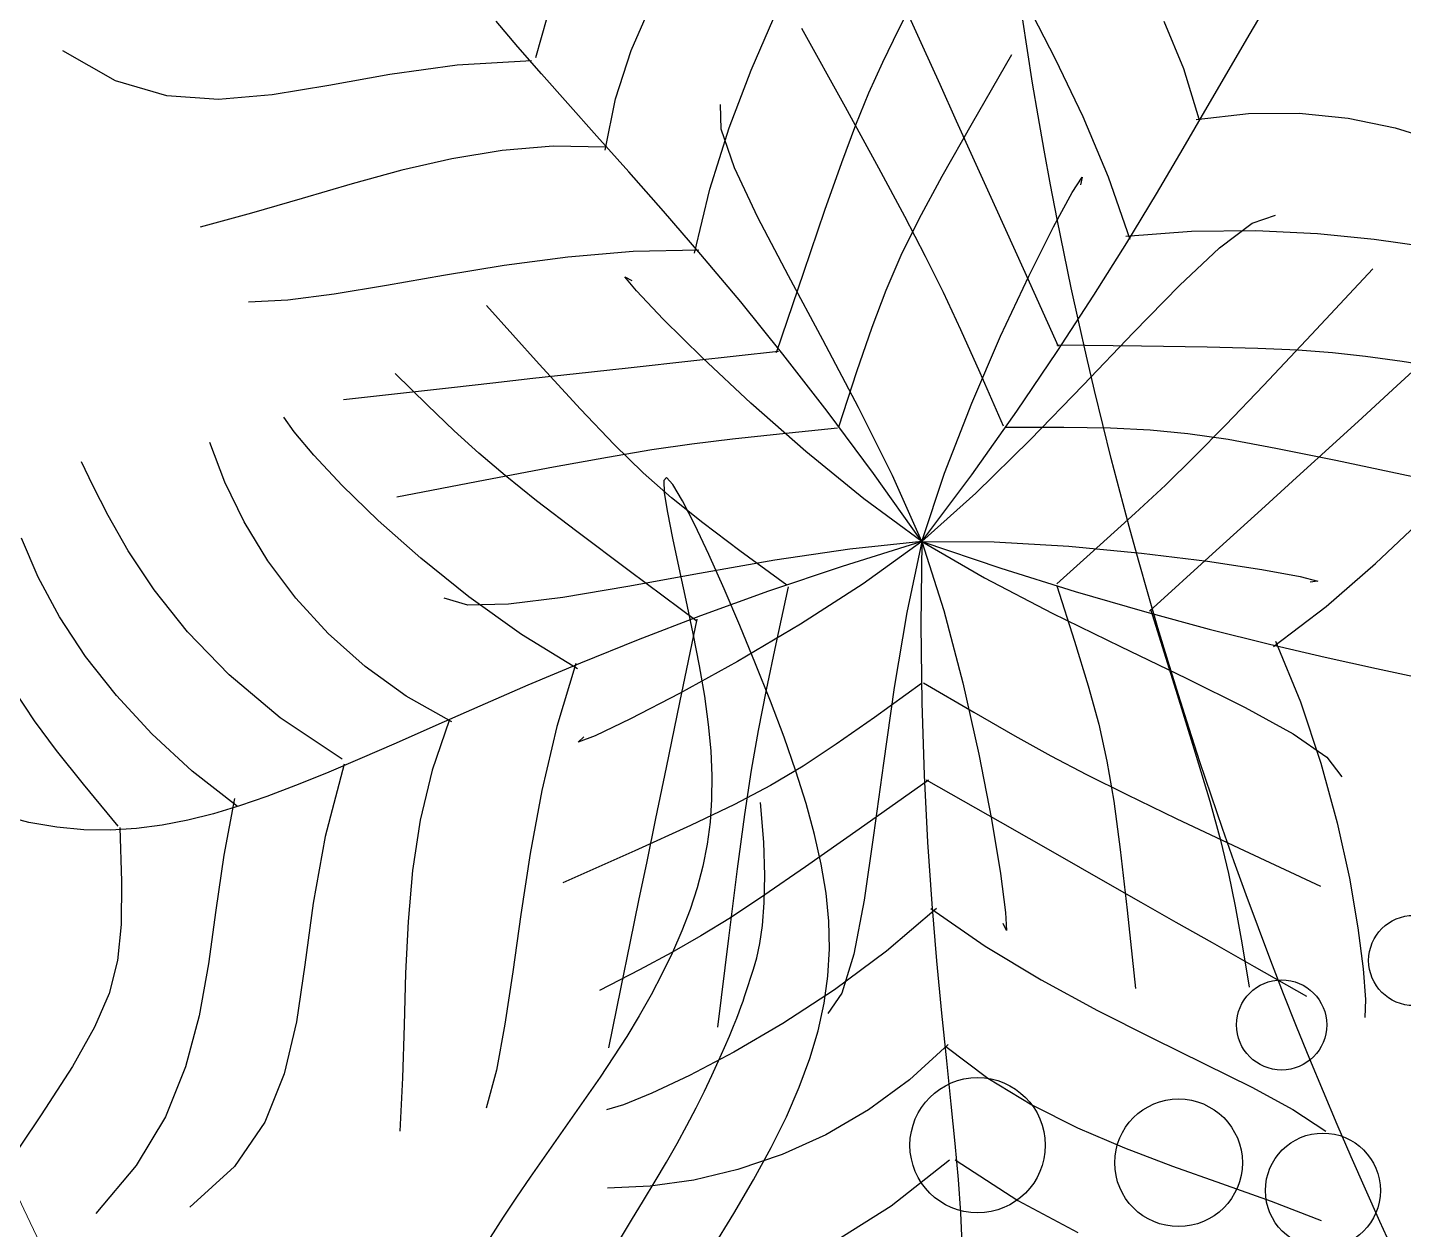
# Model space of a CAD drawing. Header units: millimetres. Extents: x -1030105 to 906887, y -616134 to 1220667.
# Drawn here: x -104407 to -103312, y 541392 to 542348 of the extents above; entities that cross this region are included whole.
import ezdxf

# ---------------------------------------------------------------- set-up
doc = ezdxf.new("R2010")
doc.units = ezdxf.units.MM
doc.header["$MEASUREMENT"] = 0
doc.linetypes.add('DASHED', pattern=[0.75, 0.5, -0.25])
doc.layers.add('A-Furniture', color=143, linetype='Continuous')
doc.layers.add('A-Tree', color=98, linetype='Continuous')
doc.layers.add('A-Wall', color=6, linetype='Continuous', lineweight=9)

# ---------------------------------------------------------------- blocks, each defined once
blk = doc.blocks.new('FUR')
at = {"layer": 'A-Furniture'}
blk.add_spline([(-46363.2046159654, 38182.85801342491), (-48352.45049999998, 38723.47072861483), (-50738.45049999998, 38177.97072861483), (-51361.95049999998, 36516.97072861483), (-50932.45049999998, 34079.47072861483), (-50064.45049999998, 32040.47072861483), (-50421.45049999998, 30984.47072861483), (-51847.95049999998, 29642.97072861483), (-52520.45049999998, 28301.97072861483), (-51538.45049999998, 26725.97072861483), (-50124.45049999998, 25889.47072861483), (-50094.95049999998, 24970.97072861483), (-52639.45049999998, 24598.97072861483), (-55764.95049999998, 24190.97072861483), (-58101.45049999998, 22242.47072861483), (-58906.45049999998, 18981.47072861483), (-56698.45049999998, 16186.47072861483), (-53354.95049999998, 16334.47072861483), (-51777.45049999998, 19442.47072861483), (-50750.45049999998, 19799.47072861483), (-49707.95049999998, 18980.47072861483), (-48063.95049999998, 17525.97072861483), (-44521.95049999998, 19754.47072861483), (-45333.45049999998, 23058.97072861483), (-45063.45049999998, 25559.47072861483), (-44006.95049999998, 26674.97072861483), (-42619.95049999998, 29779.47072861483), (-44288.45049999998, 31022.47072861483), (-44768.45049999998, 31763.97072861483), (-44666.95049999998, 32855.97072861483), (-43949.45049999998, 34829.47072861483), (-44667.45049999998, 36917.97072861483), (-46363.20461596519, 38182.85801342502)], degree=3, dxfattribs=at)
blk = doc.blocks.new('CAY8')
at = {"color": 0, "linetype": 'ByBlock'}
for p, q in [((-574.7266659643847, 210.3654042997168), (-566.4047751784947, 220.7084447261605)), ((-582.1895510869344, 198.9645086006076), (-574.7266659643847, 210.3654042997168)), ((-547.5473243426732, 193.2161148739415), (-540.4725774658564, 205.5787181333817)), ((-588.623439648507, 186.5390183789441), (-582.1895510869344, 198.9645086006076)), ((-512.3606044728203, 187.8422923909693), (-505.9418902254674, 198.9026007555385)), ((-554.9334976935261, 178.8522397940487), (-547.5473243426732, 193.2161148739415)), ((-505.8641104859544, 182.4341494421842), (-510.747772966175, 195.2770739056814)), ((-614.4188502921152, 181.4708050836434), (-620.6750115601371, 189.6275809766903)), ((-528.8949956708511, 166.6540602360055), (-539.8103094443923, 189.728823084175)), ((-517.5206264303979, 178.707533109935), (-512.3606044728203, 187.8422923909693)), ((-593.8583407519891, 173.1221943841829), (-588.623439648507, 186.5390183789441)), ((-607.4847484325273, 172.6024965525594), (-614.4188502921152, 181.4708050836434)), ((-501.6613035335231, 171.3699867887062), (-505.8641104859544, 182.4341494421842)), ((-562.1631603298792, 162.9082009060821), (-554.9334976935261, 178.8522397940487)), ((-521.9710355261104, 170.3198993019851), (-517.5206264303979, 178.707533109935)), ((-493.1637030583934, 160.0134672612567), (-480.8241519440107, 178.658963784017)), ((-461.7170323297378, 159.6870995455047), (-468.530483204273, 176.5765939127978)), ((-599.8252316000999, 162.8889645974941), (-607.4847484325273, 172.6024965525594)), ((-597.724263498827, 158.7472973663698), (-593.8583407519891, 173.1221943841829)), ((-564.5138418767656, 162.6316658040832), (-564.2287910132563, 169.6328246443973)), ((-526.2609111872789, 161.5009673563418), (-521.9710355261104, 170.3198993019851)), ((-497.6234293520738, 160.7230691995373), (-501.6613035335231, 171.3699867887062)), ((-520.4836575158024, 148.7442344275569), (-528.8949956708511, 166.6540602360055)), ((-612.3699067340913, 160.7623930509089), (-626.9711727442609, 160.4790253472911)), ((-597.5002730797987, 159.57592900286), (-612.3699067340913, 160.7623930509089)), ((-591.408847836834, 152.2033529562632), (-599.8252316000999, 162.8889645974941)), ((-568.7683750635242, 145.8051062228787), (-562.1631603298792, 162.9082009060821)), ((-561.3908892303134, 151.4822163891677), (-564.5138418767656, 162.6316658040832)), ((-530.9393328405695, 151.0723136625547), (-526.2609111872789, 161.5009673563418)), ((-493.2345651866326, 149.1318799274613), (-497.6234293520738, 160.7230691995373)), ((-433.9598652631812, 148.9246750819239), (-426.3980502948816, 160.2311672960586)), ((-502.6604980956745, 145.4379338099916), (-493.1637030583934, 160.0134672612567)), ((-455.5671328871595, 142.1341975657651), (-461.7170323297378, 159.6870995455047)), ((-582.2682348797953, 140.4461434610657), (-591.408847836834, 152.2033529562632)), ((-555.6430690272518, 136.9833626435156), (-561.3908892303134, 151.4822163891677)), ((-536.5553799144818, 137.8555146098461), (-530.9393328405695, 151.0723136625547)), ((-513.9895497671878, 134.6363956933947), (-520.4836575158024, 148.7442344275569)), ((-487.9787882800647, 135.2349022262442), (-493.2345651866326, 149.1318799274613)), ((-442.3170312238708, 136.5982580254877), (-433.9598652631812, 148.9246750819239)), ((-574.2812047055322, 127.9640637561624), (-568.7683750635242, 145.8051062228787)), ((-509.9663292856112, 133.7321927650646), (-502.6604980956745, 145.4379338099916)), ((-466.1635207579584, 138.4586189779893), (-463.0849873619572, 142.6171325276318)), ((-463.0849873619572, 142.6171325276318), (-463.6372864373461, 140.4370648727654)), ((-450.5331311432874, 124.112110941498), (-455.5671328871595, 142.1341975657651)), ((-572.4520528887351, 127.5246524686463), (-582.2682348797953, 140.4461434610657)), ((-548.0535172211949, 119.9339908118436), (-555.6430690272518, 136.9833626435156)), ((-543.6581318356166, 120.6721465877654), (-536.5553799144818, 137.8555146098461)), ((-472.0525028752872, 129.0653048511904), (-466.1635207579584, 138.4586189779893)), ((-515.7329888584845, 123.696073461515), (-509.9663292856112, 133.7321927650646)), ((-508.8259272145206, 122.9675940677571), (-513.9895497671878, 134.6363956933947)), ((-481.3401758777891, 117.6706193487353), (-487.9787882800647, 135.2349022262442)), ((-451.5727323776209, 123.2695538684948), (-442.3170312238708, 136.5982580254877)), ((-610.2219580934379, 129.1304904034132), (-628.3902938786687, 127.869654336735)), ((-591.6277328439446, 129.5552473305233), (-610.2219580934379, 129.1304904034132)), ((-572.932117834569, 128.773736451456), (-591.6277328439446, 129.5552473305233)), ((-479.9315499634231, 115.540970774784), (-472.0525028752872, 129.0653048511904)), ((-628.3902938786687, 127.869654336735), (-645.808240497483, 126.1429277969019)), ((-562.0089620236668, 113.3461963345053), (-572.4520528887351, 127.5246524686463)), ((-451.7200664056927, 125.144966178721), (-433.0486686639615, 125.4151389438794)), ((-433.0486686639615, 125.4151389438794), (-414.7415354125824, 124.4183533439082)), ((-425.3696475483939, 120.1530564887162), (-415.7309364694866, 126.5685303004884)), ((-415.7309364694866, 126.5685303004884), (-408.9843531721035, 128.4609078810772)), ((-591.4065138082788, 118.3416673490738), (-594.410176080577, 122.5545779539989)), ((-594.410176080577, 122.5545779539989), (-592.5074783316068, 121.3556323652829)), ((-520.6122690447719, 114.1294052340545), (-515.7329888584845, 123.696073461515)), ((-504.4060446454805, 112.374879584424), (-508.8259272145206, 122.9675940677571)), ((-461.8301529237269, 108.9562003518386), (-451.5727323776209, 123.2695538684948)), ((-414.7415354125824, 124.4183533439082), (-397.3437647140945, 122.4695145579699)), ((-397.3437647140945, 122.4695145579699), (-381.4004546313645, 119.883527767257)), ((-584.2927367524444, 109.8382188335909), (-591.4065138082788, 118.3416673490738)), ((-552.7966680316877, 98.34378598546937), (-543.6581318356166, 120.6721465877654)), ((-539.4053697646432, 101.1329871384096), (-548.0535172211949, 119.9339908118436)), ((-472.8028052226709, 95.07751454870049), (-481.3401758777891, 117.6706193487353)), ((-437.3827027587813, 110.2061624241342), (-425.3696475483939, 120.1530564887162)), ((-381.4004546313645, 119.883527767257), (-367.456703226866, 116.975298150408)), ((-620.2499079079407, 99.32378246149347), (-634.1696978778327, 116.8211682511992)), ((-550.9876224443415, 97.81809141617305), (-562.0089620236668, 113.3461963345053)), ((-525.2559620744923, 103.8320174178534), (-520.6122690447719, 114.1294052340545)), ((-488.9802782726965, 98.98939737553337), (-479.9315499634231, 115.540970774784)), ((-367.456703226866, 116.975298150408), (-356.0576085637931, 114.0597308886809)), ((-356.0576085637931, 114.0597308886809), (-347.748268704685, 111.4517311611071)), ((-573.8650901500205, 98.16555069083006), (-584.2927367524444, 109.8382188335909)), ((-500.1431568491225, 101.495302277699), (-504.4060446454805, 112.374879584424)), ((-451.2523184500151, 97.71952408367542), (-437.3827027587813, 110.2061624241342)), ((-400.8985832363014, 93.93598275101431), (-382.3261971223528, 111.447556904177)), ((-347.748268704685, 111.4517311611071), (-343.0737817123427, 109.4662041477659)), ((-473.1924770616151, 93.67583521634697), (-461.8301529237269, 108.9562003518386)), ((-530.315860177272, 91.60373934716517), (-525.2559620744923, 103.8320174178534)), ((-652.6488621644658, 89.66602417759168), (-661.1843487224232, 99.18840743609508)), ((-609.3224228992531, 85.78770611924301), (-620.2499079079407, 99.32378246149347)), ((-552.2002834869181, 98.62183409217141), (-576.3257956500074, 97.48396543743183)), ((-560.9198192387394, 84.44498120407115), (-573.8650901500205, 98.16555069083006)), ((-539.4366943115583, 80.84765406869155), (-550.9876224443415, 97.81809141617305)), ((-530.4817626108834, 81.37923786792999), (-539.4053697646432, 101.1329871384096)), ((-495.4505186133883, 88.965912181362), (-500.1431568491225, 101.495302277699)), ((-498.3783040526523, 80.51436528085651), (-488.9802782726965, 98.98939737553337)), ((-466.4607109725748, 83.68481744486235), (-451.2523184500151, 97.71952408367542)), ((-645.4978855261343, 94.17334903731717), (-659.2213672269627, 93.4973919290369)), ((-633.6765027654164, 94.75144168806764), (-645.4978855261343, 94.17334903731717)), ((-622.3029106705999, 95.30160976731895), (-633.6765027654164, 94.75144168806764)), ((-609.9228009681956, 95.89379316142913), (-622.3029106705999, 95.30160976731895)), ((-595.0818653860897, 96.59793175597042), (-609.9228009681956, 95.89379316142913)), ((-576.3257956500074, 97.48396543743183), (-595.0818653860897, 96.59793175597042)), ((-473.2515376457504, 95.55878836633383), (-449.1920418083955, 93.76736685017568)), ((-449.1920418083955, 93.76736685017568), (-430.6548166285556, 92.3222010913396)), ((-415.3325933417709, 80.40188424651024), (-400.8985832363014, 93.93598275101431)), ((-368.0686793536279, 85.52194599921677), (-354.7467094988297, 96.24387016711444)), ((-536.4437555838504, 76.24440035715998), (-530.315860177272, 91.60373934716517)), ((-485.7628889914322, 77.44609620422307), (-473.1924770616151, 93.67583521634697)), ((-430.6548166285556, 92.3222010913396), (-416.3494397782761, 91.06523844454387)), ((-416.3494397782761, 91.06523844454387), (-404.9854889286853, 89.83842626470323)), ((-645.5557243021813, 81.9357558129941), (-652.6488621644658, 89.66602417759168)), ((-489.7413847271364, 73.42375933037147), (-495.4505186133883, 88.965912181362)), ((-404.9854889286853, 89.83842626470323), (-395.2725417517631, 88.48371190679791)), ((-395.2725417517631, 88.48371190679791), (-385.9201759199477, 86.84304272534973)), ((-385.9201759199477, 86.84304272534973), (-375.637969104695, 84.7583660758628)), ((-326.2370211945436, 80.8448275231076), (-317.1335786784821, 87.32092265924621)), ((-600.447227595947, 75.22217484450994), (-609.3224228992531, 85.78770611924301)), ((-546.2531692560715, 69.79782865692141), (-560.9198192387394, 84.44498120407115)), ((-482.4900966758269, 69.09371848515184), (-466.4607109725748, 83.68481744486235)), ((-378.7738916518774, 76.90862505730365), (-368.0686793536279, 85.52194599921677)), ((-375.637969104695, 84.7583660758628), (-363.1354989780502, 82.07162931194216)), ((-638.9538625548721, 75.11124385325274), (-645.5557243021813, 81.9357558129941)), ((-527.4048377851996, 62.34220064919828), (-539.4366943115583, 80.84765406869155)), ((-522.065831713071, 61.47162924499025), (-530.4817626108834, 81.37923786792999)), ((-507.3052435531627, 61.21965511784401), (-498.3783040526523, 80.51436528085651)), ((-426.7431556430656, 69.86605883240009), (-415.3325933417709, 80.40188424651024)), ((-336.401122192523, 72.3436777613988), (-326.2370211945436, 80.8448275231076)), ((-631.89220434446, 68.30612980827027), (-638.9538625548721, 75.11124385325274)), ((-592.6843067429854, 66.63642425768376), (-600.447227595947, 75.22217484450994)), ((-566.7525956112859, 74.60281999447216), (-578.4169932778004, 73.91054705655733)), ((-553.3863325517868, 75.19398969810754), (-566.7525956112859, 74.60281999447216)), ((-536.8406474112253, 75.82090932295432), (-553.3863325517868, 75.19398969810754)), ((-499.6445729124734, 60.28462105596736), (-485.7628889914322, 77.44609620422307)), ((-387.9977968679432, 69.49250382983337), (-378.7738916518774, 76.90862505730365)), ((-304.3026046941795, 65.52359723731388), (-294.0599241667496, 76.69442385558978)), ((-602.5504191840573, 71.67527885992058), (-617.9745608006106, 69.85857729133022)), ((-589.8570822392121, 72.98031772998547), (-602.5504191840573, 71.67527885992058)), ((-578.4169932778004, 73.91054705655733), (-589.8570822392121, 72.98031772998547)), ((-489.2159745000226, 73.17715869807034), (-472.7147512470819, 72.09548061064743)), ((-472.7147512470819, 72.09548061064743), (-459.5213732012544, 71.06197728368898)), ((-459.5213732012544, 71.06197728368898), (-448.2929953548646, 69.8276306012649)), ((-347.5809473360114, 62.30769843726921), (-336.401122192523, 72.3436777613988)), ((-637.607063776557, 67.39335986892002), (-662.9254848006949, 64.14277343844333)), ((-617.9745608006106, 69.85857729133022), (-637.607063776557, 67.39335986892002)), ((-623.4196770905091, 60.63405518886611), (-631.89220434446, 68.30612980827027)), ((-585.0936450837598, 59.03968998000528), (-592.6843067429854, 66.63642425768376)), ((-530.6613854387015, 55.34541133220227), (-546.2531692560715, 69.79782865692141)), ((-498.8226919101853, 54.93790318232823), (-482.4900966758269, 69.09371848515184)), ((-448.2929953548646, 69.8276306012649), (-437.6867726999753, 68.14342244724867)), ((-437.6867726999753, 68.14342244724867), (-426.3598602293041, 65.76033470531729)), ((-436.2451983452102, 61.34930394943694), (-426.7431556430656, 69.86605883240009)), ((-396.8758454762556, 62.36217880487129), (-387.9977968679432, 69.49250382983337)), ((-426.3598602293041, 65.76033470531729), (-412.9694129349791, 62.42934925973714)), ((-314.1740806295038, 54.2901213905734), (-304.3026046941795, 65.52359723731388)), ((-612.5852082136971, 51.20866150500842), (-623.4196770905091, 60.63405518886611)), ((-576.7352273631677, 51.44120763179853), (-585.0936450837598, 59.03968998000528)), ((-514.9407130246236, 42.20904751358648), (-527.4048377851996, 62.34220064919828)), ((-514.9407130246236, 42.20904751358648), (-522.065831713071, 61.47162924499025)), ((-514.9407130246236, 42.20904751358648), (-507.3052435531627, 61.21965511784401)), ((-514.9407130246236, 42.20904751358648), (-499.6445729124734, 60.28462105596736)), ((-444.9536496529672, 53.87241703896325), (-436.2451983452102, 61.34930394943694)), ((-412.9694129349791, 62.42934925973714), (-396.1725858089321, 57.90144799411974)), ((-406.5434879520308, 54.60624647094119), (-396.8758454762556, 62.36217880487129)), ((-359.7315622889928, 51.22711461275503), (-347.5809473360114, 62.30769843726921)), ((-657.2545615651889, 46.39871762953589), (-668.6329654707497, 57.86206742987451)), ((-514.9407130246236, 42.20904751358648), (-530.6613854387015, 55.34541133220227)), ((-514.9407130246236, 42.20904751358648), (-498.8226919101853, 54.93790318232823)), ((-396.1725858089321, 57.90144799411974), (-374.6265338439462, 51.92761279286242)), ((-598.4377251348978, 39.14359026712373), (-612.5852082136971, 51.20866150500842)), ((-566.6690383246005, 42.85021283319111), (-576.7352273631677, 51.44120763179853)), ((-453.983437771034, 46.45619554258337), (-444.9536496529672, 53.87241703896325)), ((-418.1361747689789, 45.31330331610843), (-406.5434879520308, 54.60624647094119)), ((-372.8080327155167, 39.59215134982696), (-359.7315622889928, 51.22711461275503)), ((-323.9163959737252, 43.1763339069239), (-314.1740806295038, 54.2901213905734)), ((-644.3249681033249, 34.59592089311809), (-657.2545615651889, 46.39871762953589)), ((-464.4494909036493, 38.12143690111589), (-453.983437771034, 46.45619554258337)), ((-432.7893564023161, 33.5719458280455), (-418.1361747689789, 45.31330331610843)), ((-333.7715947270608, 32.36457237811737), (-323.9163959737252, 43.1763339069239)), ((-580.0261552743959, 23.55248298603146), (-598.4377251348978, 39.14359026712373)), ((-556.9962262383397, 39.53288552654158), (-578.5407044649892, 37.15027502142948)), ((-553.9550627124972, 32.27594120535832), (-566.6690383246005, 42.85021283319111)), ((-535.4622996625676, 41.38512206564519), (-556.9962262383397, 39.53288552654158)), ((-514.9407130246236, 42.20904751358648), (-537.9401058788408, 36.57644690948109)), ((-514.9407130246236, 42.20904751358648), (-535.4622996625676, 41.38512206564519)), ((-514.9407130246236, 42.20904751358648), (-532.2920923737674, 31.3171592378585)), ((-514.9407130246236, 42.20904751358648), (-520.4986323813264, 22.43725185123367)), ((-514.9407130246236, 42.20904751358648), (-516.6909947685544, 18.59475575963188)), ((-514.9407130246236, 42.20904751358648), (-509.9437827997517, 22.34112653874945)), ((-514.9407130246236, 42.20904751358648), (-497.8541094556404, 30.81333122327669)), ((-514.9407130246236, 42.20904751358648), (-494.5010609570145, 40.82188534081979)), ((-514.9407130246236, 42.20904751358648), (-493.0230537781154, 33.2472131932609)), ((-494.5010609570145, 40.82188534081979), (-473.3921251130942, 38.29425470030583)), ((-386.7654242800254, 27.89303371137248), (-372.8080327155167, 39.59215134982696)), ((-578.5407044649892, 37.15027502142948), (-599.0939460551726, 34.73522767526629)), ((-537.9401058788408, 36.57644690948109), (-559.2578860812628, 30.85197095170042)), ((-477.4667372563617, 27.88893855577226), (-464.4494909036493, 38.12143690111589)), ((-473.3921251130942, 38.29425470030583), (-452.9171757711429, 35.065299930744)), ((-644.7883681390576, 32.27483584430047), (-651.3587803144601, 34.70941238756677)), ((-633.2195661793212, 31.7995709619081), (-644.7883681390576, 32.27483584430047)), ((-630.1000820602039, 23.02884146569158), (-644.3249681033249, 34.59592089311809)), ((-617.6541627225943, 32.78568061359874), (-633.2195661793212, 31.7995709619081)), ((-599.0939460551726, 34.73522767526629), (-617.6541627225943, 32.78568061359874)), ((-553.6749451245105, 31.76760871993065), (-558.1916070221032, 15.83799823256595)), ((-532.2920923737674, 31.3171592378585), (-550.8552842185436, 20.9545342007641)), ((-493.0230537781154, 33.2472131932609), (-472.4118447672208, 25.34813471244888)), ((-452.9171757711429, 35.065299930744), (-434.3794832098338, 31.57416537227436)), ((-451.6384833260799, 18.47077049566906), (-432.7893564023161, 33.5719458280455)), ((-434.3794832098338, 31.57416537227436), (-419.082317708102, 28.25999536398922)), ((-343.9817208903823, 22.03717439603679), (-333.7715947270608, 32.36457237811737)), ((-559.2578860812628, 30.85197095170042), (-578.9671641985824, 25.1105390243265)), ((-497.8541094556404, 30.81333122327669), (-479.3440795787665, 19.6544975957022)), ((-419.082317708102, 28.25999536398922), (-408.3289495442277, 25.56193424583216)), ((-401.558802646503, 16.61998675982068), (-386.7654242800254, 27.89303371137248)), ((-674.9758870315181, 16.73302401405272), (-684.8050495697007, 26.69170329767257)), ((-578.9671641985824, 25.1105390243265), (-597.1410507976889, 19.4270705096078)), ((-580.1063017785109, 24.20559998363933), (-586.4793176364165, 0.9092536805856071)), ((-477.5389077051277, 27.31303994924565), (-473.4684862854974, 11.28518713643462)), ((-472.4118447672208, 25.34813471244888), (-453.0919748091674, 18.40822770309933)), ((-408.3289495442277, 25.56193424583216), (-403.4226489977355, 23.91912635676454)), ((-403.4226489977355, 23.91912635676454), (-405.6666863472328, 23.77071603705735)), ((-614.8358004115271, 12.27264359180299), (-630.1000820602039, 23.02884146569158)), ((-550.8552842185436, 20.9545342007641), (-569.3177981892786, 11.53194021872514)), ((-520.4986323813264, 22.43725185123367), (-525.3914000185159, 1.384898091755531)), ((-509.9437827997517, 22.34112653874945), (-505.8246824824946, 1.484254728626183)), ((-479.3440795787665, 19.6544975957022), (-460.5137672417532, 8.918543415655222)), ((-354.7888184639069, 12.37647755236867), (-343.9817208903823, 22.03717439603679)), ((-663.8334025479762, 7.608310583056664), (-674.9758870315181, 16.73302401405272)), ((-597.1410507976889, 19.4270705096078), (-613.8526564457989, 13.87648479149539)), ((-558.1916070221032, 15.83799823256595), (-561.7597736596272, 2.943245166296037)), ((-516.6909947685544, 18.59475575963188), (-517.834250971775, -3.448618369655378)), ((-453.0919748091674, 18.40822770309933), (-435.0483327216407, 12.32390779860179)), ((-451.319430670299, 19.04626217926307), (-445.5883806868496, -4.389257807995818)), ((-417.1432334786059, 6.263235557076769), (-401.558802646503, 16.61998675982068)), ((-613.8526564457989, 13.87648479149539), (-629.175091709998, 8.53370125308902)), ((-615.1889541339242, 13.8059040741955), (-621.7094779063464, -3.733182263777053)), ((-435.0483327216407, 12.32390779860179), (-418.2658073221955, 6.991590630970677)), ((-366.4349314485717, 3.564819439061466), (-354.7888184639069, 12.37647755236867)), ((-629.175091709998, 8.53370125308902), (-643.1814671563243, 3.473639277553957)), ((-569.3177981892786, 11.53194021872514), (-586.3671439150548, 3.460145107181233)), ((-473.4684862854974, 11.28518713643462), (-470.374428329922, -1.581831117617185)), ((-460.5137672417532, 8.918543415655222), (-442.4663162921552, -1.208534533054262)), ((-331.0019803362356, -1.247163421516234), (-316.3083306943063, 11.19793727630349)), ((-651.3566988959046, -0.510487907768038), (-663.8334025479762, 7.608310583056664)), ((-418.2658073221955, 6.991590630970677), (-402.7292874286486, 2.307691833726494)), ((-416.5277129424849, 7.711247894048938), (-410.5009841628471, -9.962818620651888)), ((-683.059248564894, -9.11871820431952), (-699.8917898184791, 3.724851076369305)), ((-643.1814671563243, 3.473639277553957), (-655.9448933523872, -1.228781751551651)), ((-586.3671439150548, 3.460145107181233), (-600.6908310262643, -2.850083317838653)), ((-586.4793176364165, 0.9092536805856071), (-591.4325938258171, -17.20262812744295)), ((-561.7597736596272, 2.943245166296037), (-564.7058800794239, -8.364180345319255)), ((-517.5498646212927, 2.034697357705227), (-531.5354290884043, -6.789382359964293)), ((-525.3914000185159, 1.384898091755531), (-529.7830126788303, -19.84138545288261)), ((-516.9798506034913, 2.144021638379854), (-503.2256160314701, -7.074099445611864)), ((-505.8246824824946, 1.484254728626183), (-502.5684936513917, -18.98638116199254)), ((-402.7292874286486, 2.307691833726494), (-388.4236618580308, -1.831372961378293)), ((-379.1621038449866, -4.215462352198301), (-366.4349314485717, 3.564819439061466)), ((-655.9448933523872, -1.228781751551651), (-667.5499320843937, -5.511768697271691)), ((-652.075557567854, -0.04139910218327714), (-657.7989214307654, -13.81662353017418)), ((-621.7094779063464, -3.733182263777053), (-627.0514416622736, -21.54859846125873)), ((-600.6908310262643, -2.850083317838653), (-610.9763691523822, -6.98797724004362)), ((-517.834250971775, -3.448618369655378), (-518.4643266090843, -23.96745579247181)), ((-470.374428329922, -1.581831117617185), (-468.0786022117954, -12.64208713785592)), ((-442.4663162921552, -1.208534533054262), (-426.3048705775927, -10.54073946491371)), ((-388.4236618580308, -1.831372961378293), (-375.3338194277658, -5.529188120692197)), ((-379.467949244774, -3.413427010940723), (-374.1461939758137, -17.31529536812559)), ((-348.2562842402967, -13.6002951336468), (-331.0019803362356, -1.247163421516234)), ((-667.5499320843937, -5.511768697271691), (-678.1269500166727, -9.366033408206931)), ((-610.9763691523822, -6.98797724004362), (-615.9112679233422, -8.542768844255988)), ((-615.9112679233422, -8.542768844255988), (-614.1830369690124, -7.103690313726474)), ((-531.5354290884043, -6.789382359964293), (-542.8165741543471, -13.7081336483152)), ((-503.2256160314701, -7.074099445611864), (-492.0646012317211, -14.45232541357655)), ((-445.5883806868496, -4.389257807995818), (-441.2344973899726, -22.46578738822245)), ((-375.3338194277658, -5.529188120692197), (-363.4276693109987, -8.885449513667481)), ((-682.5951571567839, -10.61489486661412), (-689.2931936014411, -30.75061372858727)), ((-678.1269500166727, -9.366033408206931), (-687.8177650332636, -12.79541397870889)), ((-564.7058800794239, -8.364180345319255), (-567.356361323049, -19.5318081698988)), ((-426.3048705775927, -10.54073946491371), (-413.1325739460135, -18.89207459598219)), ((-410.5009841628471, -9.962818620651888), (-405.7917683099495, -27.6819606843037)), ((-363.4276693109987, -8.885449513667481), (-352.6052020982588, -11.98429901568852)), ((-687.8177650332636, -12.79541397870889), (-696.7641950174202, -15.80374850345652)), ((-657.7989214307654, -13.81662353017418), (-662.0414620663487, -27.79081815151403)), ((-542.8165741543471, -13.7081336483152), (-552.6260534275989, -19.30940111038763)), ((-533.8000156901599, -15.40711942019516), (-543.1442650845474, -16.01394070440256)), ((-523.1789709761633, -14.93631776169605), (-533.8000156901599, -15.40711942019516)), ((-511.7757354589612, -14.61206620676785), (-523.1789709761633, -14.93631776169605)), ((-500.0849136561355, -14.44489523386255), (-511.7757354589612, -14.61206620676785)), ((-488.6011100840242, -14.44533532064634), (-500.0849136561355, -14.44489523386255)), ((-492.0646012317211, -14.45232541357655), (-482.2209974671187, -20.74842576715128)), ((-477.7282810385059, -14.62980380363115), (-488.6011100840242, -14.44533532064634)), ((-467.5077899274675, -15.03826545431912), (-477.7282810385059, -14.62980380363115)), ((-468.0786022117954, -12.64208713785592), (-466.402876305232, -23.24965324850746)), ((-457.8903519370924, -15.71657190246879), (-467.5077899274675, -15.03826545431912)), ((-352.6052020982588, -11.98429901568852), (-342.7494287368445, -14.9059900034099)), ((-348.7602569810751, -15.08351356517778), (-342.6917056584334, -35.36809888891548)), ((-342.7494287368445, -14.9059900034099), (-333.7433601728098, -17.73077585387909)), ((-591.4325938258171, -17.20262812744295), (-595.3490195344839, -31.53478741302206)), ((-567.356361323049, -19.5318081698988), (-570.0376524327785, -32.00716817427565)), ((-552.6260534275989, -19.30940111038763), (-562.1966205161134, -24.18102935085881)), ((-556.0239598457392, -17.59352023855718), (-558.5701961789509, -18.5452175321243)), ((-558.5701961789509, -18.5452175321243), (-558.0276057220017, -19.59258588322518)), ((-550.717114642137, -16.74625113665206), (-556.0239598457392, -17.59352023855718)), ((-543.1442650845474, -16.01394070440256), (-550.717114642137, -16.74625113665206)), ((-502.5684936513917, -18.98638116199254), (-500.1602978844585, -37.69559437759563)), ((-448.8266822546775, -16.71057477724935), (-457.8903519370924, -15.71657190246879)), ((-440.2674960660788, -18.06612570887773), (-448.8266822546775, -16.71057477724935)), ((-432.1635085581347, -19.82907632698152), (-440.2674960660788, -18.06612570887773)), ((-413.1325739460135, -18.89207459598219), (-404.0525702451687, -26.07654314166393)), ((-374.1461939758137, -17.31529536812559), (-370.4951066554477, -31.2467316556922)), ((-333.7433601728098, -17.73077585387909), (-325.4700073527329, -20.5389099437507)), ((-627.0514416622736, -21.54859846125873), (-631.4666398222234, -39.21733237190165)), ((-558.0276057220017, -19.59258588322518), (-554.7335169480702, -20.73396153031172)), ((-554.7335169480702, -20.73396153031172), (-549.1916449271648, -21.96945405701081)), ((-549.1916449271648, -21.96945405701081), (-541.9057047305378, -23.29917304557421)), ((-541.9057047305378, -23.29917304557421), (-533.3794114280663, -24.72322807877754)), ((-529.7830126788303, -19.84138545288261), (-533.837467104122, -40.13497047071542)), ((-482.2209974671187, -20.74842576715128), (-472.4189960007334, -26.7201700101341)), ((-466.402876305232, -23.24965324850746), (-465.1691189834946, -34.75860177464892)), ((-441.2344973899726, -22.46578738822245), (-438.0093353480388, -36.45943207920755)), ((-424.4654349170942, -22.04527826125377), (-432.1635085581347, -19.82907632698152)), ((-417.1239903299265, -24.76058314145303), (-424.4654349170942, -22.04527826125377)), ((-562.1966205161134, -24.18102935085881), (-572.7610290283683, -28.91086297276888)), ((-517.3097735006577, -25.4560819500166), (-537.8272856569656, -38.14860832998784)), ((-533.3794114280663, -24.72322807877754), (-524.1164800908718, -26.24172873978932)), ((-524.1164800908718, -26.24172873978932), (-514.620625789159, -27.85478461046841)), ((-518.4643266090843, -23.96745579247181), (-518.6750666560674, -43.00813742707942)), ((-517.9556913090037, -25.33048155309916), (-497.7689195571129, -38.59054672778257)), ((-472.4189960007334, -26.7201700101341), (-461.3827880953741, -33.12532764435855)), ((-410.0874385416082, -28.01875846271832), (-417.1239903299265, -24.76058314145303)), ((-404.0525702451687, -26.07654314166393), (-400.168003322482, -31.90814831723219)), ((-689.2931936014411, -30.75061372858727), (-693.8655592177147, -49.45562225171852)), ((-662.0414620663487, -27.79081815151403), (-665.1061725318632, -41.9587386491894)), ((-572.7610290283683, -28.91086297276888), (-585.5520325723828, -34.08674658066411)), ((-514.620625789159, -27.85478461046841), (-505.3955635933944, -29.56250527444172)), ((-505.3955635933944, -29.56250527444172), (-496.8481402930684, -31.37064954080961)), ((-452.124185160339, -30.96495659481116), (-462.908302246351, -27.6529526651193)), ((-443.2324288219588, -34.14093946267349), (-452.124185160339, -30.96495659481116)), ((-403.2942375323528, -31.85523517981164), (-410.0874385416082, -28.01875846271832)), ((-405.7917683099495, -27.6819606843037), (-402.2690173265273, -44.83044818046437)), ((-370.4951066554477, -31.2467316556922), (-368.3967119368153, -45.08090922026713)), ((-585.5520325723828, -34.08674658066411), (-601.8023847565692, -40.2965247777156)), ((-595.3490195344839, -31.53478741302206), (-598.6114839488782, -43.49196614990615)), ((-570.0376524327785, -32.00716817427565), (-573.0761884509539, -47.23779022515191)), ((-496.8481402930684, -31.37064954080961), (-488.9977295551416, -33.30757312645983)), ((-488.9977295551416, -33.30757312645983), (-481.766836764813, -35.40728097414649)), ((-465.1691189834946, -34.75860177464892), (-464.1991986208941, -48.5230050408336)), ((-461.3827880953741, -33.12532764435855), (-447.8365650140458, -40.72166817277139)), ((-436.0178925327473, -37.15018749044793), (-443.2324288219588, -34.14093946267349)), ((-396.6803938417561, -36.30336011444706), (-403.2942375323528, -31.85523517981164)), ((-537.8272856569656, -38.14860832998784), (-553.673662976149, -47.8753522504976)), ((-500.1602978844585, -37.69559437759563), (-498.5851767611512, -53.26819816385068)), ((-497.7689195571129, -38.59054672778257), (-482.0741428617748, -48.8982716034061)), ((-481.766836764813, -35.40728097414649), (-475.0779673072811, -37.70377802721305)), ((-475.0779673072811, -37.70377802721305), (-468.8536265684652, -40.2310692292649)), ((-438.0093353480388, -36.45943207920755), (-435.6644491300085, -47.64629739802149)), ((-430.2654355930626, -39.96198690059646), (-436.0178925327473, -37.15018749044793)), ((-390.1819140089556, -41.39648008604672), (-396.6803938417561, -36.30336011444706)), ((-342.6917056584334, -35.36809888891548), (-339.2384875225962, -54.02637151409544)), ((-665.1061725318632, -41.9587386491894), (-667.2960458842408, -56.31514070743106)), ((-631.4666398222234, -39.21733237190165), (-635.206866807106, -56.31637184942338)), ((-601.8023847565692, -40.2965247777156), (-622.7448391884882, -48.12804216807672)), ((-533.837467104122, -40.13497047071542), (-537.718760036636, -58.38922864886081)), ((-468.8536265684652, -40.2310692292649), (-463.0163199336293, -43.02315952318713)), ((-447.8365650140458, -40.72166817277139), (-430.5045180199504, -50.26696109825389)), ((-425.7599173035251, -42.54562391610489), (-430.2654355930626, -39.96198690059646)), ((-422.2861969658679, -44.87038475891131), (-425.7599173035251, -42.54562391610489)), ((-383.7348045724339, -47.16794191606277), (-390.1819140089556, -41.39648008604672)), ((-598.6114839488782, -43.49196614990615), (-601.6028762563783, -54.47890631184964)), ((-518.6750666560674, -43.00813742707942), (-518.5603160884402, -60.61704419213311)), ((-463.0163199336293, -43.02315952318713), (-457.4885527882343, -46.11405385258513)), ((-457.4885527882343, -46.11405385258513), (-452.1928305174788, -49.53775716073687)), ((-419.629133880253, -46.90555565206705), (-422.2861969658679, -44.87038475891131)), ((-402.2690173265273, -44.83044818046437), (-399.8016831526966, -60.79255099184047)), ((-368.3967119368153, -45.08090922026713), (-367.7330344729908, -58.69100140631599)), ((-693.8655592177147, -49.45562225171852), (-697.341044093786, -66.76080090091818)), ((-573.0761884509539, -47.23779022515191), (-576.7984044190653, -66.67120419014645)), ((-553.673662976149, -47.8753522504976), (-565.9857800653972, -55.26693764934862)), ((-482.0741428617748, -48.8982716034061), (-469.6536914818407, -57.05189457972847)), ((-464.1991986208941, -48.5230050408336), (-463.3149835914137, -65.89693537207313)), ((-452.1928305174788, -49.53775716073687), (-447.0639156795278, -53.3173964645739)), ((-435.6644491300085, -47.64629739802149), (-433.951393304842, -57.30248886193112)), ((-430.5045180199504, -50.26696109825389), (-408.1108383754381, -62.51897592355635)), ((-417.5735873474969, -48.62042281751019), (-419.629133880253, -46.90555565206705)), ((-415.923442687299, -50.00584539706142), (-417.5735873474969, -48.62042281751019)), ((-414.5586892920091, -51.13897420919056), (-415.923442687299, -50.00584539706142)), ((-377.2750720724416, -53.65109242503058), (-383.7348045724339, -47.16794191606277)), ((-601.6028762563783, -54.47890631184964), (-604.7060856441658, -65.9003498716902)), ((-498.5851767611512, -53.26819816385068), (-497.8282118599436, -64.3290057653121)), ((-447.0639156795278, -53.3173964645739), (-442.0855995214642, -57.43258707865425)), ((-413.3783425725978, -52.11853299225004), (-414.5586892920091, -51.13897420919056)), ((-412.2814179404286, -53.04324548321711), (-413.3783425725978, -52.11853299225004)), ((-411.166930806341, -54.01183542011677), (-412.2814179404286, -53.04324548321711)), ((-409.9338965813713, -55.12302654058112), (-411.166930806341, -54.01183542011677)), ((-370.7387230470686, -60.87927843361649), (-377.2750720724416, -53.65109242503058)), ((-667.2960458842408, -56.31514070743106), (-668.9140751805444, -70.85478000889816)), ((-635.206866807106, -56.31637184942338), (-638.5239170374389, -72.42270474695215)), ((-565.9857800653972, -55.26693764934862), (-575.9005115327509, -60.95398846381977)), ((-537.718760036636, -58.38922864886081), (-541.5908882186832, -73.49753167627023)), ((-469.6536914818407, -57.05189457972847), (-459.2898956749832, -63.84965405474031)), ((-442.0855995214642, -57.43258707865425), (-437.2539304622896, -61.85206639020726)), ((-433.951393304842, -57.30248886193112), (-432.6217224410411, -66.70411198853071)), ((-408.4813306764245, -56.47554258315904), (-409.9338965813713, -55.12302654058112)), ((-406.7082485028641, -58.16810728423843), (-408.4813306764245, -56.47554258315904)), ((-404.5385457371067, -60.27896834072999), (-406.7082485028641, -58.16810728423843)), ((-575.9005115327509, -60.95398846381977), (-584.5547319846792, -65.56712863263056)), ((-517.3387806575538, -62.04768385404714), (-532.2854551727123, -73.24103044432377)), ((-518.9061285324042, -61.90974945714515), (-504.2404188387718, -73.53101182479259)), ((-518.5603160884402, -60.61704419213311), (-518.2139198805435, -76.84055700628778)), ((-437.2539304622896, -61.85206639020726), (-432.5649569210709, -66.54457178705161)), ((-401.9956391210853, -62.80446927997946), (-404.5385457371067, -60.27896834072999)), ((-399.8016831526966, -60.79255099184047), (-398.2587177311925, -74.95253900166244)), ((-364.0617640357141, -68.88584676196297), (-370.7387230470686, -60.87927843361649)), ((-367.7330344729908, -58.69100140631599), (-368.3860989179648, -71.95018156007245)), ((-604.7060856441658, -65.9003498716902), (-608.3040012988986, -79.16103880324772)), ((-584.5547319846792, -65.56712863263056), (-593.0853160288952, -69.73698209266695)), ((-497.8282118599436, -64.3290057653121), (-497.8744847588514, -69.50283042666524)), ((-463.3149835914137, -65.89693537207313), (-462.3383422680545, -88.2344650925279)), ((-459.2898956749832, -63.84965405474031), (-449.765085699988, -70.08978842774195)), ((-399.1278256616552, -65.72047758782537), (-401.9956391210853, -62.80446927997946)), ((-395.9834023654748, -69.0028607495824), (-399.1278256616552, -65.72047758782537)), ((-697.341044093786, -66.76080090091818), (-700.7484383175088, -82.69703014253719)), ((-593.0853160288952, -69.73698209266695), (-602.6291382729814, -74.09417278219007)), ((-576.7984044190653, -66.67120419014645), (-581.5307353794542, -91.75493993576492)), ((-497.8744847588514, -69.50283042666524), (-498.7090770375926, -67.41448539383964)), ((-449.765085699988, -70.08978842774195), (-439.8615918145933, -76.5705360976408)), ((-432.6217224410411, -66.70411198853071), (-431.4269911078281, -77.12727229430129)), ((-432.5649569210709, -66.54457178705161), (-428.0147273181192, -71.47884065798826)), ((-392.6106662403163, -72.62748625141649), (-395.9834023654748, -69.0028607495824)), ((-357.1912879220454, -77.66668402422329), (-364.0617640357141, -68.88584676196297)), ((-668.9140751805444, -70.85478000889816), (-670.2632534784916, -85.57241223742858)), ((-638.5239170374389, -72.42270474695215), (-641.6695849332154, -87.11331891781265)), ((-602.6291382729814, -74.09417278219007), (-614.3230733234068, -79.26932463893718)), ((-532.2854551727123, -73.24103044432377), (-547.6821329666618, -83.19527689133065)), ((-541.5908882186832, -73.49753167627023), (-545.6178483927706, -84.35325124012707)), ((-504.2404188387718, -73.53101182479259), (-488.9477087573814, -84.1167876315576)), ((-428.0147273181192, -71.47884065798826), (-423.5992900717156, -76.62361038965719)), ((-389.0579142927072, -76.57022157910069), (-392.6106662403163, -72.62748625141649)), ((-368.3860989179648, -71.95018156007245), (-370.2379299242875, -84.7316230269189)), ((-518.2139198805435, -76.84055700628778), (-517.7297230088134, -91.72505678728157)), ((-439.8615918145933, -76.5705360976408), (-428.3617442774539, -84.0901354632133)), ((-431.4269911078281, -77.12727229430129), (-430.118753873443, -89.84807529762293)), ((-423.5992900717156, -76.62361038965719), (-419.3146936016474, -81.94761837079386)), ((-398.2587177311925, -74.95253900166244), (-397.5090730029824, -86.69468209302977)), ((-385.3734435300266, -80.80693421847354), (-389.0579142927072, -76.57022157910069)), ((-350.1187329640507, -87.0678360064685), (-357.1912879220454, -77.66668402422329)), ((-608.3040012988986, -79.16103880324772), (-612.7795124082168, -95.66571507935987)), ((-419.3146936016474, -81.94761837079386), (-415.156986326785, -87.41960198934794)), ((-381.605550959719, -85.31349165478423), (-385.3734435300266, -80.80693421847354)), ((-700.7484383175088, -82.69703014253719), (-705.1165319766715, -97.29519044194421)), ((-670.2632534784916, -85.57241223742858), (-671.6465738353418, -100.4627930768602)), ((-547.6821329666618, -83.19527689133065), (-562.9027238234539, -91.8447862336161)), ((-545.6178483927706, -84.35325124012707), (-549.9636373004887, -89.84975902840051)), ((-488.9477087573814, -84.1167876315576), (-473.508115501716, -93.77582965998408)), ((-428.3617442774539, -84.0901354632133), (-414.0478733465043, -93.44682492343236)), ((-377.7941181869301, -90.06247058918052), (-381.605550959719, -85.31349165478423)), ((-370.2379299242875, -84.7316230269189), (-373.1705521460808, -96.90849915171384)), ((-641.6695849332154, -87.11331891781265), (-644.8956649159354, -99.96520221611536)), ((-415.156986326785, -87.41960198934794), (-411.1188322274229, -93.00939558983191)), ((-397.5090730029824, -86.69468209302977), (-397.4217009099502, -95.40325014904192)), ((-562.9027238234539, -91.8447862336161), (-577.3211375256997, -99.12392151169297)), ((-517.7297230088134, -91.72505678728157), (-517.2015704476562, -105.3169244538349)), ((-411.1188322274229, -93.00939558983191), (-407.1793575222819, -98.69122134530153)), ((-373.9453652117354, -95.01328458149328), (-377.7941181869301, -90.06247058918052)), ((-705.1165319766715, -97.29519044194421), (-711.4741151599792, -110.5861622654902)), ((-473.508115501716, -93.77582965998408), (-458.4017562855861, -102.616890692354)), ((-397.4217009099502, -95.40325014904192), (-397.8655533930632, -100.4625130533877)), ((-373.1705521460808, -96.90849915171384), (-377.0659902358948, -108.3539832810839)), ((-370.0570966326977, -100.1220564070591), (-373.9453652117354, -95.01328458149328)), ((-671.6465738353418, -100.4627930768602), (-673.3670293078303, -115.5206782097866)), ((-644.8956649159354, -99.96520221611536), (-648.4539514051339, -110.5553424945301)), ((-577.3211375256997, -99.12392151169297), (-590.3112838557481, -104.9670457656812)), ((-516.4668784278019, -100.7313272135416), (-528.0438280991566, -110.0885308159031)), ((-517.1351479389541, -101.2700460243632), (-505.8027476819971, -110.9700669715148)), ((-407.1793575222819, -98.69122134530153), (-403.3143039910483, -104.4403983857028)), ((-366.1271170481177, -105.3449088406906), (-370.0570966326977, -100.1220564070591)), ((-590.3112838557481, -104.9670457656812), (-601.2470725973235, -109.3085220349149)), ((-517.2015704476562, -105.3169244538349), (-516.7143619921026, -117.6774879148634)), ((-458.4017562855861, -102.616890692354), (-444.1087483224746, -110.7487235108183)), ((-403.3143039910483, -104.4403983857028), (-399.4994134139324, -110.2322458411782)), ((-362.1532310562307, -110.6379646573314), (-366.1271170481177, -105.3449088406906)), ((-601.2470725973235, -109.3085220349149), (-609.5024135333642, -112.0827133594485)), ((-711.4741151599792, -110.5861622654902), (-720.8499779548274, -122.6008260784783)), ((-609.5024135333642, -112.0827133594485), (-614.4512164463504, -113.2239827794019)), ((-528.0438280991566, -110.0885308159031), (-540.1651633323181, -117.865971772726)), ((-505.8027476819971, -110.9700669715148), (-493.8235159834858, -119.3232265093957)), ((-444.1087483224746, -110.7487235108183), (-431.1092088253408, -118.2800808980519)), ((-399.4994134139324, -110.2322458411782), (-395.7104275702277, -116.0420828417391)), ((-395.7104275702277, -116.0420828417391), (-391.9230882396205, -121.8452285174626)), ((-540.1651633323181, -117.865971772726), (-552.6738084234003, -124.1366597142533)), ((-516.7143619921026, -117.6774879148634), (-516.3172167145076, -128.9278630384269)), ((-493.8235159834858, -119.3232265093957), (-481.2960704882917, -126.6160675767369)), ((-431.1092088253408, -118.2800808980519), (-419.8832550077332, -125.3197156362712)), ((-720.8499779548274, -122.6008260784783), (-734.2729104493974, -133.3700623465393)), ((-552.6738084234003, -124.1366597142533), (-565.4126876692371, -128.9736042709246)), ((-391.9230882396205, -121.8452285174626), (-388.1131372019281, -127.6170019982947)), ((-481.2960704882917, -126.6160675767369), (-468.3190288418755, -133.1351331120732)), ((-419.8832550077332, -125.3197156362712), (-410.9110040833966, -131.9763805080856)), ((-388.1131372019281, -127.6170019982947), (-384.256316236444, -133.3327224143777)), ((-578.2247253671867, -132.4498150742274), (-590.9528458132972, -134.638301754143)), ((-565.4126876692371, -128.9736042709246), (-578.2247253671867, -132.4498150742274)), ((-516.3172167145076, -128.9278630384269), (-516.0503085053624, -139.2041126844833)), ((-603.4399733049268, -135.6120739414382), (-615.5290321381235, -135.4441412672077)), ((-590.9528458132972, -134.638301754143), (-603.4399733049268, -135.6120739414382)), ((-518.0765915230713, -133.5423331124093), (-535.4930930858009, -145.5821499809299)), ((-516.510230826867, -133.5632999696809), (-499.4298312830997, -146.1557904991405)), ((-468.3190288418755, -133.1351331120732), (-454.9910086895015, -139.1669660545285)), ((-384.256316236444, -133.3327224143777), (-380.3337273446941, -138.9685315827937)), ((-516.0503085053624, -139.2041126844833), (-515.9538112565988, -148.6422997117461)), ((-454.9910086895015, -139.1669660545285), (-441.4106276764342, -144.9981093421793)), ((-380.3337273446941, -138.9685315827937), (-376.3479134159552, -144.503862068972)), ((-535.4930930858009, -145.5821499809299), (-552.1710617593908, -154.6320789176152)), ((-499.4298312830997, -146.1557904991405), (-483.053249719922, -156.2845341268239)), ((-441.4106276764342, -144.9981093421793), (-427.6765034481341, -150.9151059134292)), ((-515.9538112565988, -148.6422997117461), (-516.0678988594282, -157.3784869793872)), ((-427.6765034481341, -150.9151059134292), (-413.8872536494728, -157.2044987071404)), ((-552.1710617593908, -154.6320789176152), (-567.8794804052577, -161.1416068060844)), ((-516.0678988594282, -157.3784869793872), (-516.4327452049965, -165.5487373457272)), ((-483.053249719922, -156.2845341268239), (-467.6690306902583, -164.9375109588564)), ((-567.8794804052577, -161.1416068060844), (-582.3873318849492, -165.5602205289088)), ((-582.3873318849492, -165.5602205289088), (-595.4635990596853, -168.3374069698384)), ((-516.5310881492314, -166.1855602444393), (-530.6014597545418, -174.4117921842462)), ((-518.9289297499326, -166.1534634209875), (-505.1011874950473, -174.8490568786056)), ((-516.4327452049965, -165.5487373457272), (-517.0885241849082, -173.2891136707894)), ((-467.6690306902583, -164.9375109588564), (-453.5657187465749, -173.1027011007081)), ((-616.3973119406128, -170.7654455365609), (-623.7927233696373, -171.3152714294611)), ((-606.8772647913411, -169.9226530110518), (-616.3973119406128, -170.7654455365609)), ((-595.4635990596853, -168.3374069698384), (-606.8772647913411, -169.9226530110518)), ((-530.6014597545418, -174.4117921842462), (-544.6091690801095, -181.1822337451576)), ((-517.0885241849082, -173.2891136707894), (-518.0754096902438, -180.7356788132874)), ((-505.1011874950473, -174.8490568786056), (-491.4015156793012, -182.6618588314868)), ((-453.5657187465749, -173.1027011007081), (-441.0318584416655, -181.7680846585044)), ((-544.6091690801095, -181.1822337451576), (-558.4459578805236, -186.5521396889217)), ((-518.0754096902438, -180.7356788132874), (-519.4379069399856, -188.0062675644058)), ((-491.4015156793012, -182.6618588314868), (-478.0440099634125, -190.2183610699412)), ((-441.0318584416655, -181.7680846585044), (-430.3559943280616, -191.9216417379121)), ((-558.4459578805236, -186.5521396889217), (-572.0035679086704, -190.5767647761077)), ((-572.0035679086704, -190.5767647761077), (-585.1737409175021, -193.3113637684637)), ((-519.4379069399856, -188.0062675644058), (-521.2378464629564, -195.1458024461299)), ((-478.0440099634125, -190.2183610699412), (-465.2427660080994, -198.1450553850646)), ((-597.8482186612146, -194.8111914269521), (-609.9187428930873, -195.1315025124695)), ((-585.1737409175021, -193.3113637684637), (-597.8482186612146, -194.8111914269521)), ((-521.2378464629564, -195.1458024461299), (-523.5413901144402, -202.180977911934)), ((-430.3559943280616, -191.9216417379121), (-421.826670958164, -204.5513524444668)), ((-465.2427660080994, -198.1450553850646), (-453.2118794741455, -207.068433568018)), ((-523.7785756123903, -199.7102180334532), (-538.4537062504078, -204.4608222262741)), ((-523.5413901144402, -202.180977911934), (-526.4146997510961, -209.1384884167328)), ((-523.2974280782782, -199.3657342349525), (-508.8062742263337, -204.5982811151243)), ((-538.4537062504078, -204.4608222262741), (-550.24332293109, -208.0860740343251)), ((-508.8062742263337, -204.5982811151243), (-497.4788454628415, -209.1736889877484)), ((-421.826670958164, -204.5513524444668), (-415.7324328847662, -220.6451968845558)), ((-560.3953797779814, -210.807392779765), (-570.1578309146262, -212.8461977849493)), ((-550.24332293109, -208.0860740343251), (-560.3953797779814, -210.807392779765)), ((-526.4146997510961, -209.1384884167328), (-529.9239372292559, -216.0450284140661)), ((-497.4788454628415, -209.1736889877484), (-488.3829283213399, -213.8917470400247)), ((-453.2118794741455, -207.068433568018), (-442.1654460229893, -217.6149874097009)), ((-488.3829283213399, -213.8917470400247), (-480.5863093351709, -219.552244458826)), ((-529.9239372292559, -216.0450284140661), (-534.1352644043345, -222.9272923583248)), ((-442.1654460229893, -217.6149874097009), (-432.3175613147596, -230.4112087015365)), ((-480.5863093351709, -219.552244458826), (-473.1567750379381, -226.9549704317451)), ((-534.1352644043345, -222.9272923583248), (-539.1148431327292, -229.8119747029832)), ((-473.1567750379381, -226.9549704317451), (-465.1621119637693, -236.8997141461132)), ((-432.3175613147596, -230.4112087015365), (-423.8823210106329, -246.0835892335072)), ((-465.1621119637693, -236.8997141461132), (-455.6701066463338, -250.1862647887374)), ((-455.6701066463338, -250.1862647887374), (-443.7485456188424, -267.6144115472762))]:
    blk.add_line(p, q, dxfattribs=at)
for centre, radius in [((-352.9809772729477, 128.3112550827882), 12.81361568325039), ((-349.7775733522558, 86.6945903102187), 12.80511311516639), ((-301.7265145401743, 80.29201489355364), 16.32382515663563), ((-324.1503419856072, 45.07790667869449), 18.11519118753826), ((-349.7775733522558, -6.142602359983357), 19.20768853203212)]:
    blk.add_circle(centre, radius, dxfattribs=at)
blk = doc.blocks.new('CÂY')
at = {"layer": 'A-Tree', "color": 8, "ltscale": 10, "xscale": 2.803183510899544, "yscale": 2.803183510899544, "zscale": 2.803183510899544, "rotation": 291.5900284977349}
blk.add_blockref('CAY8', (-14080.81903366841, 31442.20638796233), dxfattribs=at)
blk = doc.blocks.new('BỐ TRÍ LAY OUT')
at = {"layer": 'A-Furniture', "color": 3}
for name, p in [('CÂY', (4286.75486311756, 4469.288343299762)), ('FUR', (48783.7433631176, 18654.71482977469))]:
    blk.add_blockref(name, p, dxfattribs=at)
blk = doc.blocks.new('TƯỜNG KIẾN TRÚC')
at = {"color": 0}
blk.add_lwpolyline([(-59109.45050007258, -10951.41178502212, 0.3007712608834658), (-59433.48834112042, -20977.9515451272, -0.1109267746102993), (-58324.95049999893, -25392.9117849312, 0.2744959358900485), (-54764.67693125011, -30745.50201954215), (-54870.07724847212, -30916.70735113195, -0.2737434813125313), (-58524.82350961678, -25400.4982577007, 0.110781498324218), (-59608.28799956816, -21075.5089369925, -0.3003100924078351), (-59276.732707736, -10841.56509468262, 0.1203599662711941), (-56712.10026304639, -2725.501215154189, -0.428868107866043), (-44402.02985209874, 7806.991538148141), (-44422.95049881186, 7608.088214958785, 0.4288927192910423), (-56512.45050001712, -2737.411785252159, -0.1204783687929575)], format="xyb", close=True, dxfattribs=at)
blk = doc.blocks.new('KIẾN TRÚC')
h = blk.add_hatch(color=9)
h.dxf.hatch_style = 1
edge = h.paths.add_edge_path(flags=16)
edge.add_line((62281.95049999998, 27412.02927138517), (55232.82389649404, 27412.02927138505))
edge.add_arc((32545.50878812408, 30716.66293956665), 22926.72829924391, 284.53695158247865, 351.7125813344091, ccw=False)
edge.add_line((38300.21700792988, 8523.911784915952), (13217.51784992669, 8523.911784910597))
edge.add_arc((23753.10182550838, 24110.84943410289), 18813.58963585476, 227.7677182561868, 235.9442986410003, ccw=False)
edge.add_arc((7788.819823088517, 12733.3910908635), 4187.039666959467, 236.0590124962323, 322.4360737019827, ccw=False)
edge.add_arc((13873.5970987339, 18503.25729619298), 12505.26566685072, 190.8327360748526, 227.6605687844487, ccw=False)
edge.add_arc((25477.52443721271, 20792.18331255531), 24332.69085544715, 180.6832153365221, 190.991126688788, ccw=False)
edge.add_arc((3282.93561756362, 20557.21277457592), 2137.084471138149, 101.08076224722828, 181.479400931386, ccw=False)
edge.add_line((2872.204064266523, 22654.45611475036), (4986.06665855035, 23013.11448664329))
edge.add_arc((28039.69241930227, 24288.4119512235), 23088.87273861522, 153.2014320220877, 183.1663029992741, ccw=False)
edge.add_arc((10232.26976538847, 40544.64471371844), 6483.106001901682, 182.8401094538115, 244.3962742115525, ccw=False)
edge.add_arc((-6425.00274742386, 39970.86676714511), 10185.26120742048, 1.420812516492314, 26.70695635716553)
edge.add_arc((10590.58143904217, 49414.25633883046), 9292.69259551461, 144.7133172211654, 211.5754885360199, ccw=False)
edge.add_arc((-12326.15115191392, 64090.21360378864), 17935.64217367859, 328.7375359512051, 356.1899532233969)
edge.add_arc((16735.32676788772, 62308.59922571364), 11181.04393981935, 84.1243873636841, 176.9761863570094, ccw=False)
edge.add_arc((20708.98128665387, 99752.52490135818), 26473.21942281876, 263.8653720447036, 288.4869561324928)
edge.add_arc((35667.35201082098, 54479.70646712999), 21207.13938727637, 73.35106851793267, 108.03023985438841, ccw=False)
edge.add_arc((44765.46109434243, 84516.17499720305), 10177.42256554817, 252.7258710955127, 285.7130125077479)
edge.add_arc((49658.99676799333, 68415.98596348311), 6655.601145545619, 49.49953772748103, 108.7311152981473, ccw=False)
edge.add_arc((48035.04809900769, 66009.84854850778), 9545.540963997893, -2.328829575281418, 51.46764420018991, ccw=False)
edge.add_line((57572.70516659174, 65621.96975748474), (49483.50000000001, 65623.9117849106))
edge.add_line((49483.50000000001, 65623.9117849106), (62281.95049999965, 65623.9117849191))
edge.add_line((62281.95049999965, 65623.9117849191), (62281.95049999998, 27412.02927138517))
h.paths.add_polyline_path([(0, 77895.5), (64428.50000000001, 77895.5), (64428.50000000001, -0.577250000089407), (-1.792749999687658, 0.577250000089407)])
at = {"layer": 'A-Wall'}
blk.add_blockref('TƯỜNG KIẾN TRÚC', (62285.79396247002, 65615.61311326921), dxfattribs=at)

msp = doc.modelspace()

# ---------------------------------------------------------------- linework, layer by layer
at = {"color": 1, "linetype": 'DASHED', "ltscale": 1000, "const_width": 50}
msp.add_lwpolyline([(-95670.36382637039, 506057.7127576224, -0.1976179126471055), (-98776.4909959755, 504407.8530505756, -0.1933850795687879), (-101327.4665850348, 505136.2682151492, -0.1620892894414481), (-105187.3251048478, 512029.4862030041, -0.0450071005246337), (-105631.9365025142, 516378.5384931223, -0.3659412979444954), (-103906.2959357335, 518530.9561147504), (-101743.9030274843, 518897.8486090698, -0.1357393945070406), (-99338.88206733699, 530570.340333024, -0.2750178852905023), (-103021.3730096331, 536099.9135275302, 0.1107814983251507), (-104104.8374997806, 540424.9028483479, -0.3003100923854334), (-103773.2822078853, 550658.8466900261, 0.1203599662960986), (-101208.6497629923, 558774.9105705839, -0.4288681078624456), (-88898.57935298752, 569307.4033231586, 0.107847157214301), (-77675.15854412533, 570521.9329957211, -0.1524819869208155), (-65035.16077594279, 570674.3053047663, 0.1449358142641596), (-59256.79872041271, 570595.5800135372, -0.2643588036035894), (-52796.99522499467, 569353.4099046133, -0.2237263001650759), (-49205.79483340826, 561498.4697574847), (-44496.54950000049, 561500.4117849191), (-44496.54950000002, 523288.5292713851), (-51545.67610350606, 523288.5292713851, -0.3011393681377011), (-68478.28299209109, 504400.4117849106), (-93560.98215007345, 504400.4117849106, -0.03627546227429911), (-95670.36382637039, 506057.7127576224)], format="xyb", dxfattribs=at)

# ---------------------------------------------------------------- block references
at = {"color": 3}
for name, p in [('KIẾN TRÚC', (-106778.5, 495876.5)), ('BỐ TRÍ LAY OUT', (-93480.29286311776, 504642.1131132607))]:
    msp.add_blockref(name, p, dxfattribs=at)

doc.saveas('drawing.dxf')
